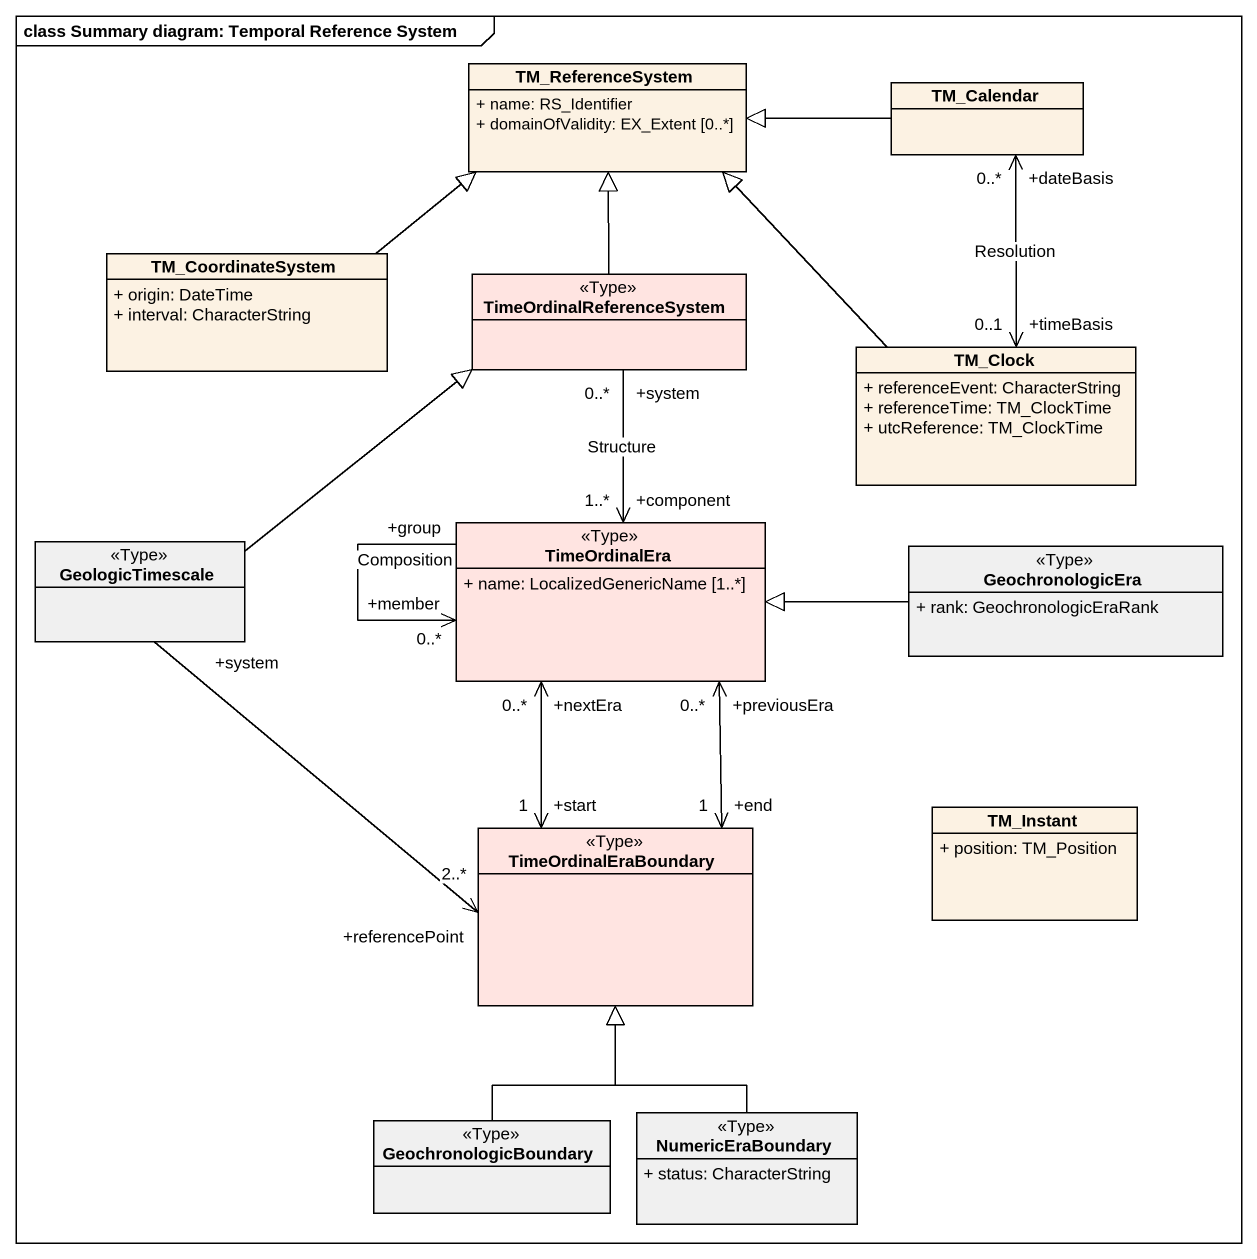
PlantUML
@startuml
mainframe class Summary diagram: Temporal Reference System
hide circle
hide empty members
skinparam classAttributeIconSize 0
class TM_ReferenceSystem {
  + name: RS_Identifier
  + domainOfValidity: EX_Extent [0..*]
}
class TM_Calendar
class TM_CoordinateSystem {
  + origin: DateTime
  + interval: CharacterString
}
class TimeOrdinalReferenceSystem <<Type>> #FFE4E1
class TM_Clock {
  + referenceEvent: CharacterString
  + referenceTime: TM_ClockTime
  + utcReference: TM_ClockTime
}
class GeologicTimescale <<Type>> #F0F0F0
class TimeOrdinalEra <<Type>> #FFE4E1 {
  + name: LocalizedGenericName [1..*]
}
class GeochronologicEra <<Type>> #F0F0F0 {
  + rank: GeochronologicEraRank
}
class TimeOrdinalEraBoundary <<Type>> #FFE4E1
class TM_Instant {
  + position: TM_Position
}
class GeochronologicBoundary <<Type>> #F0F0F0
class NumericEraBoundary <<Type>> #F0F0F0 {
  + status: CharacterString
}
TM_Calendar -left-|> TM_ReferenceSystem
TM_CoordinateSystem -right-|> TM_ReferenceSystem
TimeOrdinalReferenceSystem -up-|> TM_ReferenceSystem
TM_Clock -up-|> TM_ReferenceSystem
TM_Clock "+timeBasis\n0..1" <-up-> "+dateBasis\n0..*" TM_Calendar : Resolution
GeologicTimescale -right-|> TimeOrdinalReferenceSystem
GeologicTimescale "+system" --> "+referencePoint\n2..*" TimeOrdinalEraBoundary
TimeOrdinalEra "+component\n1..*" <-up- "+system\n0..*" TimeOrdinalReferenceSystem : Structure
TimeOrdinalEra "+group" --> "+member\n0..*" TimeOrdinalEra : Composition
GeochronologicEra -left-|> TimeOrdinalEra
TimeOrdinalEraBoundary "+start\n1" <-up-> "+nextEra\n0..*" TimeOrdinalEra
TimeOrdinalEraBoundary "+end\n1" <-up-> "+previousEra\n0..*" TimeOrdinalEra
GeochronologicBoundary -up-|> TimeOrdinalEraBoundary
NumericEraBoundary -up-|> TimeOrdinalEraBoundary
@enduml
